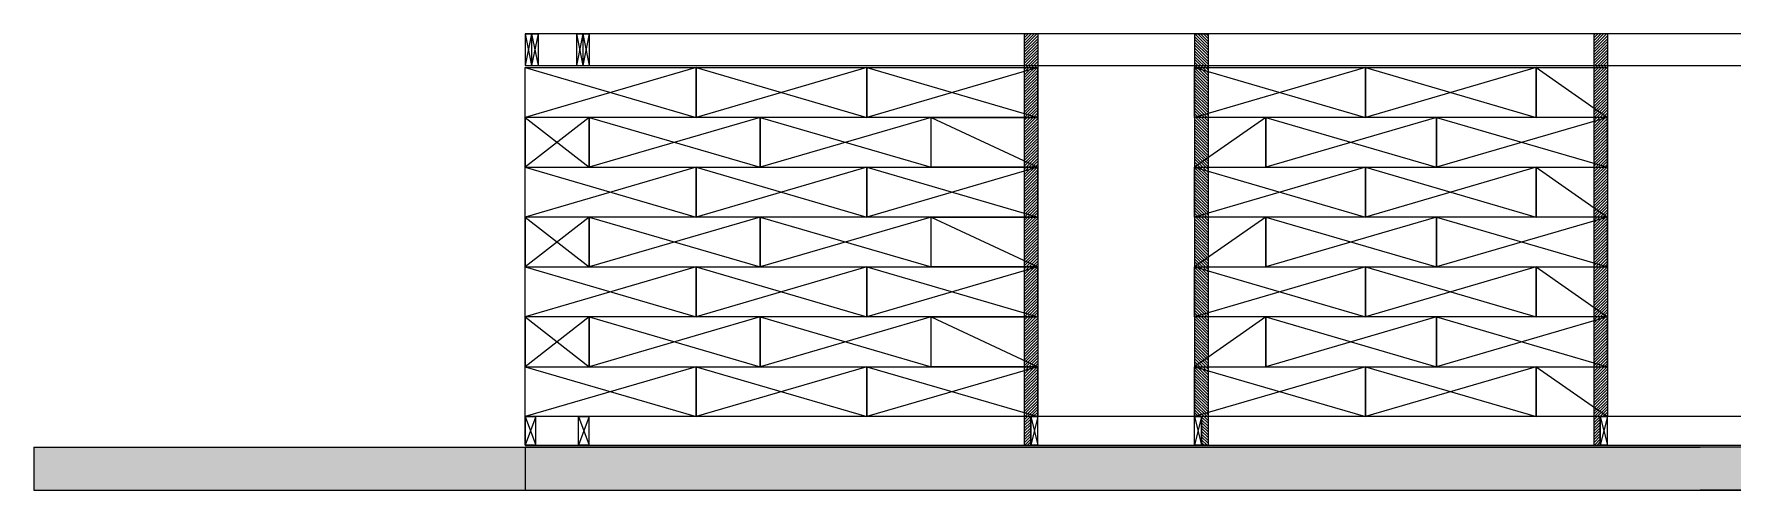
# Model space of a CAD drawing. Header units: millimetres. Extents: x -2139 to 106248, y 9575 to 78000.
# Drawn here: x 44992 to 56917, y 59675 to 62875 of the extents above; entities that cross this region are included whole.
import ezdxf

# ---------------------------------------------------------------- set-up
doc = ezdxf.new("R2010")
doc.units = ezdxf.units.MM
for name, color, linetype, lineweight, true_color in [('Fondations ... Decaissement', 8, 'Continuous', 0, 0x808080), ('Fondations ... Etanchéité', 1, 'Continuous', 25, 0xff0000), ('Fondations ... GéoTextile', 96, 'Continuous', 25, 0x008000), ('Fondations ... Pouzzolane', 9, 'Continuous', 25, 0xc0c0c0), ('Lisse_basse ... Madrier', 1, 'Continuous', 25, 0xff0000), ('Lisse_haute ... Madrier', 1, 'Continuous', 25, 0xff0000), ('Menuiseries ... Précadres', 136, 'Continuous', 25, 0x008080), ('Mur paille ... Impaire120mm', 30, 'Continuous', 25, 0xff7f00), ('Mur paille ... Paire120mm', 40, 'Continuous', 25, 0xffaa00)]:
    doc.layers.add(name, color=color, linetype=linetype, lineweight=lineweight, true_color=true_color)

# ---------------------------------------------------------------- blocks, each defined once
blk = doc.blocks.new('Madrier200x75Profil')
at = {"layer": 'Lisse_basse ... Madrier'}
for p, q in [((0, -200), (0, 0)), ((0, 0), (75, -200)), ((75, 0), (0, -200)), ((0, 0), (75, 0)), ((75, -200), (75, 0)), ((75, -200), (0, -200))]:
    blk.add_line(p, q, dxfattribs=at)
blk = doc.blocks.new('PreCadreProfil')
at = {"layer": 'Menuiseries ... Précadres'}
h = blk.add_hatch(dxfattribs=at)
h.set_pattern_fill('JIS_WOOD', color=256, scale=20, style=0)
h.paths.add_polyline_path([(0, 0), (0, -2885), (45, -2885), (45, -2685), (95, -2685), (95, 0)], flags=0)
for p, q in [((0, 0), (0, -2885)), ((95, 0), (0, 0)), ((95, 0), (95, -2685)), ((45, -2685), (95, -2685)), ((45, -2685), (45, -2885)), ((0, -2885), (45, -2885))]:
    blk.add_line(p, q, dxfattribs=at)
blk = doc.blocks.new('LisseHauteMadrierCoupe')
at = {"layer": 'Lisse_haute ... Madrier'}
for p, q in [((0, 0), (45, 0)), ((0, 0), (0, -220)), ((0, 0), (45, -220)), ((45, 0), (0, -220)), ((45, 0), (45, -220)), ((0, -220), (45, -220))]:
    blk.add_line(p, q, dxfattribs=at)
blk = doc.blocks.new('Madrier200x50Profil')
at = {"layer": 'Lisse_basse ... Madrier'}
for p, q in [((0, 0), (0, 200)), ((0, 200), (50, 0)), ((50, 200), (0, 0)), ((0, 200), (50, 200)), ((50, 0), (50, 200)), ((50, 0), (0, 0))]:
    blk.add_line(p, q, dxfattribs=at)

msp = doc.modelspace()

# ---------------------------------------------------------------- hatches: boundary and pattern name
at = {"layer": 'Fondations ... Pouzzolane'}
h = msp.add_hatch(dxfattribs=at)
h.set_pattern_fill('GRAVEL', color=256, scale=50, style=0)
h.set_pattern_definition([(228.0128, (914.4, 1270), (-10160.00863, -11430.01404), [170.86, -16915.25]), (184.9697, (800.1, 1143), (15240.024653, 1269.991038), [293.202, -29027]), (132.5104, (508, 1117.6), (12699.99076, -13970.013646), [206.741, -20467.35]), (267.2737, (12.7, 800.1), (1269.994485, 25399.991827), [267.002, -26433.2]), (292.8337, (0, 533.4), (-6350.018028, 15240.008665), [261.817, -25919.9]), (357.2737, (101.6, 292.1), (-25399.991827, 1269.994485), [267.002, -26433.2]), (37.6942, (368.3, 279.4), (-16510.01043, -12699.988678), [353.097, -34956.55]), (72.2553, (647.7, 495.3), (8890.017783, 27940.008103), [333.36, -33002.65]), (121.4296, (749.3, 812.8), (-10160.002618, 16509.98058), [267.906, -26522.75]), (175.2364, (609.6, 1041.4), (13969.98903, -1269.98808), [305.856, -14986.95]), (222.3974, (304.8, 1066.8), (-15240.000459, -13969.981825), [395.539, -39158.4]), (138.8141, (1270, 787.4), (-8889.99434, 7619.98828), [135.002, -13365.3]), (171.4692, (1168.4, 876.3), (16509.9748, -2540.0064), [256.841, -25427.3]), (225, (914.4, 914.4), (-3e-13, -1269.999), [179.605, -1616.445]), (203.1986, (825.5, 1066.8), (6350.0214, 2540.01114), [96.72, -9575.3]), (291.8014, (736.6, 1028.7), (-1270.0009, 3810.00245), [136.783, -6702.4]), (30.9638, (787.4, 901.7), (3809.996, 2540.002), [222.16, -7183.15]), (161.5651, (977.9, 1016), (2540.0012, -1269.9981), [160.643, -3855.45]), (16.3895, (0, 1028.7), (12700.007007, 3809.992075), [225.044, -22279.4]), (70.3462, (215.9, 1092.2), (-5079.985844, -13969.980244), [188.8, -18691.1]), (293.1986, (977.9, 1270), (-2540.01114, 6350.0214), [193.44, -9478.6]), (343.6105, (1054.1, 1092.2), (-12700.007007, 3809.992075), [225.044, -22279.4]), (339.444, (0, 241.3), (-6350.00788, 2539.99692), [217.018, -10633.85]), (294.7751, (203.2, 165.1), (-6349.9852, 13969.99351), [181.836, -18001.8]), (66.8014, (990.6, 0), (2540.01114, 6350.0214), [193.44, -9478.6]), (17.354, (1066.8, 177.8), (-16510.00089, -5079.99234), [212.892, -21076.2]), (69.444, (368.3, 0), (-2539.99692, -6350.00788), [108.509, -10742.4]), (101.3099, (914.4, 0), (-1269.9937, 5079.9837), [64.758, -6411]), (165.9638, (901.7, 63.5), (3810.0027, -1269.9978), [261.817, -4974.525]), (186.009, (647.7, 127), (12699.98127, 1269.997034), [242.633, -24020.7]), (303.6901, (787.4, 787.4), (-1270.0004, 2539.9975), [183.162, -4395.89]), (353.1572, (889, 635), (21590.008928, -2540.011376), [319.779, -31658]), (60.9454, (1206.5, 596.9), (-5079.98818, -8889.9788), [130.754, -12944.7]), (90, (1270, 711.2), (-1270, 1270), [76.2, -1193.8]), (120.2564, (622.3, 165.1), (5079.98923, -8889.99552), [176.434, -17466.95]), (48.0128, (533.4, 317.5), (10160.00863, 11430.01404), [341.721, -16744.4]), (0, (762, 571.5), (1270, 1270), [330.2, -939.8]), (325.3048, (1092.2, 571.5), (-12699.977995, 8890.000845), [200.805, -19879.65]), (254.0546, (1257.3, 457.2), (-1270.00324, -5080.0121), [184.915, -9060.85]), (207.646, (1206.5, 279.4), (-24129.991525, -12700.007987), [301.072, -29806.25]), (175.4261, (939.8, 139.7), (-16510.003802, 1269.993856), [318.514, -31532.9]), (175.4261, (939.8, 139.7), (-16510.003802, 1269.993856), [318.514, -31532.9])])
h.paths.add_polyline_path([(67442, 59975), (56692, 59975), (44992, 59975), (44992, 59675), (56692, 59675), (67442, 59675)], flags=0)
h = msp.add_hatch(dxfattribs=at)
h.set_pattern_fill('GRAVEL', color=256, scale=10, style=0)
h.set_pattern_definition([(228.0128, (182.88, 254), (-2032.0017266, -2286.002809), [34.1721, -3383.05]), (184.9697, (160.02, 228.6), (3048.0049306, 253.9982075), [58.6405, -5805.4]), (132.5104, (101.6, 223.52), (2539.9981518, -2794.0027292), [41.3482, -4093.47]), (267.2737, (2.54, 160.02), (253.9988971, 5079.9983653), [53.4005, -5286.64]), (292.8337, (0, 106.68), (-1270.0036056, 3048.001733), [52.3634, -5183.98]), (357.2737, (20.32, 58.42), (-5079.9983653, 253.9988971), [53.4005, -5286.64]), (37.6942, (73.66, 55.88), (-3302.0020861, -2539.9977357), [70.6194, -6991.31]), (72.2553, (129.54, 99.06), (1778.0035565, 5588.0016206), [66.672, -6600.53]), (121.4296, (149.86, 162.56), (-2032.0005235, 3301.996116), [53.5813, -5304.55]), (175.2364, (121.92, 208.28), (2793.9978053, -253.9976163), [61.1713, -2997.39]), (222.3974, (60.96, 213.36), (-3048.0000917, -2793.9963651), [79.1078, -7831.68]), (138.8141, (254, 157.48), (-1777.9988674, 1523.997656), [27.0005, -2673.06]), (171.4692, (233.68, 175.26), (3301.9949596, -508.00128), [51.3682, -5085.46]), (225, (182.88, 182.88), (-5e-14, -253.99983), [35.9209, -323.289]), (203.1986, (165.1, 213.36), (1270.004283, 508.002227), [19.3441, -1915.06]), (291.8014, (147.32, 205.74), (-254.000178, 762.00049), [27.3566, -1340.48]), (30.9638, (157.48, 180.34), (761.999195, 508.000396), [44.432, -1436.63]), (161.5651, (195.58, 203.2), (508.00023, -253.99962), [32.1287, -771.09]), (16.3895, (0, 205.74), (2540.0014014, 761.998415), [45.0088, -4455.88]), (70.3462, (43.18, 218.44), (-1015.997169, -2793.996049), [37.7599, -3738.22]), (293.1986, (195.58, 254), (-508.002227, 1270.004283), [38.688, -1895.72]), (343.6105, (210.82, 218.44), (-2540.0014014, 761.998415), [45.0088, -4455.88]), (339.444, (0, 48.26), (-1270.001576, 507.999384), [43.4035, -2126.77]), (294.7751, (40.64, 33.02), (-1269.9970404, 2793.9987026), [36.3672, -3600.36]), (66.8014, (198.12, 0), (508.002227, 1270.004283), [38.688, -1895.72]), (17.354, (213.36, 35.56), (-3302.0001782, -1015.9984676), [42.5783, -4215.24]), (69.444, (73.66, 0), (-507.999384, -1270.001576), [21.7018, -2148.48]), (101.3099, (182.88, 0), (-253.998746, 1015.996746), [12.9515, -1282.2]), (165.9638, (180.34, 12.7), (762.000535, -253.99956), [52.3634, -994.905]), (186.009, (129.54, 25.4), (2539.9962544, 253.9994069), [48.5267, -4804.14]), (303.6901, (157.48, 157.48), (-254.000087, 507.99951), [36.6324, -879.178]), (353.1572, (177.8, 127), (4318.0017857, -508.0022752), [63.9557, -6331.6]), (60.9454, (241.3, 119.38), (-1015.9976366, -1777.995761), [26.1508, -2588.94]), (90, (254, 142.24), (-254, 254), [15.24, -238.76]), (120.2564, (124.46, 33.02), (1015.9978467, -1777.9991032), [35.2867, -3493.39]), (48.0128, (106.68, 63.5), (2032.0017266, 2286.002809), [68.3443, -3348.88]), (0, (152.4, 114.3), (254, 254), [66.04, -187.96]), (325.3048, (218.44, 114.3), (-2539.995599, 1778.000169), [40.161, -3975.93]), (254.0546, (251.46, 91.44), (-254.000648, -1016.00242), [36.9829, -1812.17]), (207.646, (241.3, 55.88), (-4825.9983049, -2540.0015975), [60.2145, -5961.25]), (175.4261, (187.96, 27.94), (-3302.0007605, 253.9987711), [63.7029, -6306.58]), (175.4261, (187.96, 27.94), (-3302.0007605, 253.9987711), [63.7029, -6306.58])])
h.paths.add_polyline_path([(67442, 59975), (56692, 59975), (44992, 59975), (44992, 59675), (56692, 59675), (67442, 59675)], flags=0)

# ---------------------------------------------------------------- linework, layer by layer
at = {"layer": 'Fondations ... Decaissement'}
for p, q in [((44992, 59975), (56692, 59975)), ((44992, 59975), (44992, 59675)), ((67442, 59975), (56692, 59975)), ((44992, 59675), (56692, 59675)), ((67442, 59675), (56692, 59675))]:
    msp.add_line(p, q, dxfattribs=at)
at = {"layer": 'Fondations ... Etanchéité'}
msp.add_line((66442, 59975), (48442, 59975), dxfattribs=at)
at = {"layer": 'Fondations ... GéoTextile'}
for p, q in [((48442, 59975), (48442, 59675)), ((48442, 59675), (66442, 59675))]:
    msp.add_line(p, q, dxfattribs=at)
at = {"layer": 'Lisse_basse ... Madrier'}
for p, q in [((48442, 60190), (48442, 59990)), ((66442, 60190), (48442, 60190)), ((48442, 59990), (66442, 59990))]:
    msp.add_line(p, q, dxfattribs=at)
at = {"layer": 'Lisse_haute ... Madrier'}
for p, q in [((66442, 62875), (48442, 62875)), ((48442, 62875), (48442, 62655)), ((48442, 62655), (66442, 62655))]:
    msp.add_line(p, q, dxfattribs=at)
at = {"layer": 'Mur paille ... Impaire120mm'}
for p, q in [((55542, 62640), (56042, 62640)), ((55542, 62290), (55542, 62640)), ((55542, 62640), (56042, 62290)), ((56042, 62640), (56042, 62290)), ((56042, 62290), (55542, 62290)), ((55542, 61940), (56042, 61940)), ((55542, 61590), (55542, 61940)), ((55542, 61940), (56042, 61590)), ((56042, 61940), (56042, 61590)), ((56042, 61590), (55542, 61590)), ((55542, 61240), (56042, 61240)), ((55542, 60890), (55542, 61240)), ((55542, 61240), (56042, 60890)), ((56042, 61240), (56042, 60890)), ((56042, 60890), (55542, 60890)), ((55542, 60540), (56042, 60540)), ((55542, 60190), (55542, 60540)), ((55542, 60540), (56042, 60190)), ((56042, 60540), (56042, 60190)), ((56042, 60190), (55542, 60190))]:
    msp.add_line(p, q, dxfattribs=at)
for points in [[(48442, 62640), (49642, 62640), (49642, 62290), (48442, 62290), (48442, 62640), (49642, 62290), (49642, 62640), (48442, 62290)], [(49642, 62640), (50842, 62640), (50842, 62290), (49642, 62290), (49642, 62640), (50842, 62290), (50842, 62640), (49642, 62290)], [(50842, 62640), (52042, 62640), (52042, 62290), (50842, 62290), (50842, 62640), (52042, 62290), (52042, 62640), (50842, 62290)], [(53142, 62640), (54342, 62640), (54342, 62290), (53142, 62290), (53142, 62640), (54342, 62290), (54342, 62640), (53142, 62290)], [(54342, 62640), (55542, 62640), (55542, 62290), (54342, 62290), (54342, 62640), (55542, 62290), (55542, 62640), (54342, 62290)], [(48442, 61940), (49642, 61940), (49642, 61590), (48442, 61590), (48442, 61940), (49642, 61590), (49642, 61940), (48442, 61590)], [(49642, 61940), (50842, 61940), (50842, 61590), (49642, 61590), (49642, 61940), (50842, 61590), (50842, 61940), (49642, 61590)], [(50842, 61940), (52042, 61940), (52042, 61590), (50842, 61590), (50842, 61940), (52042, 61590), (52042, 61940), (50842, 61590)], [(53142, 61940), (54342, 61940), (54342, 61590), (53142, 61590), (53142, 61940), (54342, 61590), (54342, 61940), (53142, 61590)], [(54342, 61940), (55542, 61940), (55542, 61590), (54342, 61590), (54342, 61940), (55542, 61590), (55542, 61940), (54342, 61590)], [(48442, 61240), (49642, 61240), (49642, 60890), (48442, 60890), (48442, 61240), (49642, 60890), (49642, 61240), (48442, 60890)], [(49642, 61240), (50842, 61240), (50842, 60890), (49642, 60890), (49642, 61240), (50842, 60890), (50842, 61240), (49642, 60890)], [(50842, 61240), (52042, 61240), (52042, 60890), (50842, 60890), (50842, 61240), (52042, 60890), (52042, 61240), (50842, 60890)], [(53142, 61240), (54342, 61240), (54342, 60890), (53142, 60890), (53142, 61240), (54342, 60890), (54342, 61240), (53142, 60890)], [(54342, 61240), (55542, 61240), (55542, 60890), (54342, 60890), (54342, 61240), (55542, 60890), (55542, 61240), (54342, 60890)], [(48442, 60540), (49642, 60540), (49642, 60190), (48442, 60190), (48442, 60540), (49642, 60190), (49642, 60540), (48442, 60190)], [(49642, 60540), (50842, 60540), (50842, 60190), (49642, 60190), (49642, 60540), (50842, 60190), (50842, 60540), (49642, 60190)], [(50842, 60540), (52042, 60540), (52042, 60190), (50842, 60190), (50842, 60540), (52042, 60190), (52042, 60540), (50842, 60190)], [(53142, 60540), (54342, 60540), (54342, 60190), (53142, 60190), (53142, 60540), (54342, 60190), (54342, 60540), (53142, 60190)], [(54342, 60540), (55542, 60540), (55542, 60190), (54342, 60190), (54342, 60540), (55542, 60190), (55542, 60540), (54342, 60190)]]:
    msp.add_lwpolyline(points, dxfattribs=at)
at = {"layer": 'Mur paille ... Paire120mm'}
for p, q in [((51292, 62290), (52042, 62290)), ((51292, 61940), (51292, 62290)), ((51292, 62290), (52042, 61940)), ((52042, 62290), (52042, 61940)), ((53642, 62290), (53142, 62290)), ((53142, 62290), (53142, 61940)), ((53642, 62290), (53142, 61940)), ((53642, 61940), (53642, 62290)), ((56042, 62290), (55542, 62290)), ((52042, 61940), (51292, 61940)), ((53142, 61940), (53642, 61940)), ((55542, 61940), (56042, 61940)), ((51292, 61590), (52042, 61590)), ((51292, 61240), (51292, 61590)), ((51292, 61590), (52042, 61240)), ((52042, 61590), (52042, 61240)), ((53642, 61590), (53142, 61590)), ((53142, 61590), (53142, 61240)), ((53642, 61590), (53142, 61240)), ((53642, 61240), (53642, 61590)), ((56042, 61590), (55542, 61590)), ((52042, 61240), (51292, 61240)), ((53142, 61240), (53642, 61240)), ((55542, 61240), (56042, 61240)), ((51292, 60890), (52042, 60890)), ((51292, 60540), (51292, 60890)), ((51292, 60890), (52042, 60540)), ((52042, 60890), (52042, 60540)), ((53642, 60890), (53142, 60890)), ((53142, 60890), (53142, 60540)), ((53642, 60890), (53142, 60540)), ((53642, 60540), (53642, 60890)), ((52042, 60540), (51292, 60540)), ((53142, 60540), (53642, 60540))]:
    msp.add_line(p, q, dxfattribs=at)
for points in [[(48892, 62290), (48442, 62290), (48442, 61940), (48892, 61940), (48892, 62290), (48442, 61940), (48442, 62290), (48892, 61940)], [(50092, 62290), (48892, 62290), (48892, 61940), (50092, 61940), (50092, 62290), (48892, 61940), (48892, 62290), (50092, 61940)], [(51292, 62290), (50092, 62290), (50092, 61940), (51292, 61940), (51292, 62290), (50092, 61940), (50092, 62290), (51292, 61940)], [(54842, 62290), (53642, 62290), (53642, 61940), (54842, 61940), (54842, 62290), (53642, 61940), (53642, 62290), (54842, 61940)], [(56042, 62290), (54842, 62290), (54842, 61940), (56042, 61940), (56042, 62290), (54842, 61940), (54842, 62290), (56042, 61940)], [(48892, 61590), (48442, 61590), (48442, 61240), (48892, 61240), (48892, 61590), (48442, 61240), (48442, 61590), (48892, 61240)], [(50092, 61590), (48892, 61590), (48892, 61240), (50092, 61240), (50092, 61590), (48892, 61240), (48892, 61590), (50092, 61240)], [(51292, 61590), (50092, 61590), (50092, 61240), (51292, 61240), (51292, 61590), (50092, 61240), (50092, 61590), (51292, 61240)], [(54842, 61590), (53642, 61590), (53642, 61240), (54842, 61240), (54842, 61590), (53642, 61240), (53642, 61590), (54842, 61240)], [(56042, 61590), (54842, 61590), (54842, 61240), (56042, 61240), (56042, 61590), (54842, 61240), (54842, 61590), (56042, 61240)], [(48892, 60890), (48442, 60890), (48442, 60540), (48892, 60540), (48892, 60890), (48442, 60540), (48442, 60890), (48892, 60540)], [(50092, 60890), (48892, 60890), (48892, 60540), (50092, 60540), (50092, 60890), (48892, 60540), (48892, 60890), (50092, 60540)], [(51292, 60890), (50092, 60890), (50092, 60540), (51292, 60540), (51292, 60890), (50092, 60540), (50092, 60890), (51292, 60540)], [(54842, 60890), (53642, 60890), (53642, 60540), (54842, 60540), (54842, 60890), (53642, 60540), (53642, 60890), (54842, 60540)], [(56042, 60890), (54842, 60890), (54842, 60540), (56042, 60540), (56042, 60890), (54842, 60540), (54842, 60890), (56042, 60540)]]:
    msp.add_lwpolyline(points, dxfattribs=at)

# ---------------------------------------------------------------- block references
at = {"layer": 'Lisse_basse ... Madrier'}
for name, p in [('Madrier200x75Profil', (48442, 60190)), ('Madrier200x75Profil', (48817, 60190)), ('Madrier200x50Profil', (51992, 59990)), ('Madrier200x50Profil', (53142, 59990)), ('Madrier200x50Profil', (55992, 59990))]:
    msp.add_blockref(name, p, dxfattribs=at)
at = {"layer": 'Lisse_haute ... Madrier'}
for p in [(48442, 62875), (48487, 62875), (48802, 62875), (48847, 62875)]:
    msp.add_blockref('LisseHauteMadrierCoupe', p, dxfattribs=at)
at = {"layer": 'Menuiseries ... Précadres'}
for p in [(51947, 62875), (55947, 62875)]:
    msp.add_blockref('PreCadreProfil', p, dxfattribs=at)
at = {"layer": 'Menuiseries ... Précadres', "yscale": -1, "rotation": 180}
msp.add_blockref('PreCadreProfil', (53237, 62875), dxfattribs=at)

doc.saveas('drawing.dxf')
